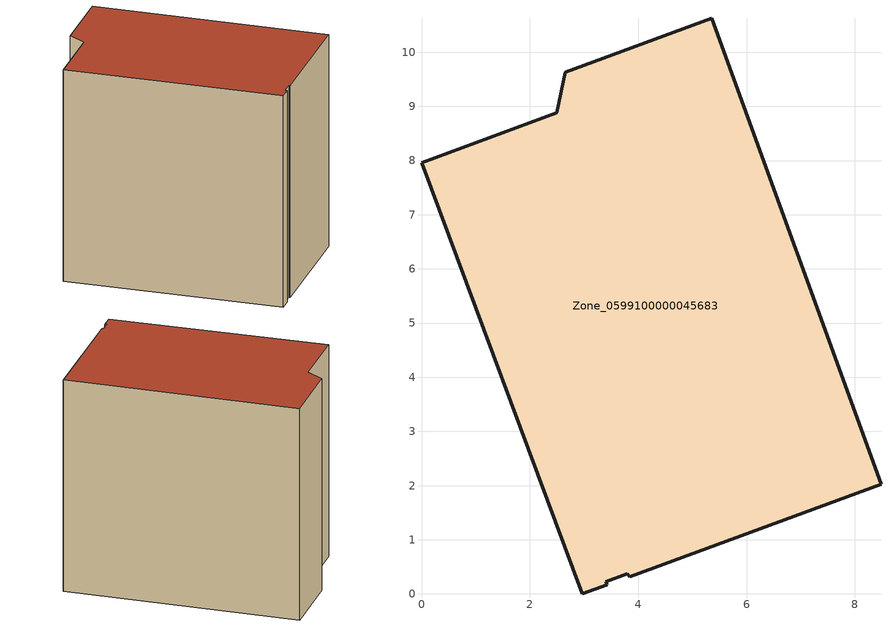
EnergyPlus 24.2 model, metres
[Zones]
Zone_0599100000045683
 floor ground (C_G): 2.97,0 0,7.96 2.5,8.88 2.65,9.63 5.36,10.63 8.48,2.02 3.84,0.32 3.8,0.38 3.4,0.23 3.43,0.17 z0
 wall outside (C_F): 8.48,2.02 5.36,10.63 2.65,9.63 2.5,8.88 0,7.96 2.97,0 3.43,0.17 3.4,0.23 3.8,0.38 3.84,0.32 8.48,2.02 z0:8.56
 roof outside (C_R): 2.97,0 3.43,0.17 3.4,0.23 3.8,0.38 3.84,0.32 8.48,2.02 5.36,10.63 2.65,9.63 2.5,8.88 0,7.96 z8.56
[BUILDING]
Pand.0599100000045683: North Axis=0; Terrain=City; Loads Convergence Tolerance Value=0.04; Temperature Convergence Tolerance Value=0.4; Solar Distribution=FullExterior; Maximum Number of Warmup Days=25; Minimum Number of Warmup Days=1
[Site:Location]
Rotterdam.The.Hague.AP_ZH_NLD Design_Conditions: Latitude=51.96; Longitude=4.45; Time Zone=1; Elevation=-4.5
[SITE:GROUNDTEMPERATURE:BUILDINGSURFACE]
18, 18, 18, 18, 18, 18, 18, 18, 18, 18, 18, 18
[MATERIAL] Thermal Absorptance=0.9; Solar Absorptance=0.7; Visible Absorptance=0.7
Name | Roughness | Thickness | Conductivity | Density | Specific Heat
G.TI.1946-1964 | MediumSmooth | 0.15 | 1 | 540 | 1210
F.TI.1946-1964 | Rough | 0.3 | 0.857143 | 1920 | 840
R.TI.1946-1964 | MediumRough | 0.2 | 0.277778 | 1500 | 1000
[CONSTRUCTION]
C_G: G.TI.1946-1964
C_F: F.TI.1946-1964
C_R: R.TI.1946-1964
[ZONE]
Zone_0599100000045683: Type=1; Multiplier=1; Ceiling Height=Autocalculate; Volume=Autocalculate; Floor Area=autocalculate; Part of Total Floor Area=Yes
[ZONEINFILTRATION:DESIGNFLOWRATE]
Infil_Zone_0599100000045683: Zone or ZoneList or Space or SpaceList=Zone_0599100000045683; Schedule=AlwaysOn; Design Flow Rate Calculation Method=Flow/Area; Flow Rate per Floor Area=0.003; Constant Term Coefficient=1; Temperature Term Coefficient=0; Velocity Term Coefficient=0; Velocity Squared Term Coefficient=0
[HVACTEMPLATE:ZONE:IDEALLOADSAIRSYSTEM]
Zone_0599100000045683: Maximum Heating Supply Air Temperature=50; Minimum Cooling Supply Air Temperature=13; Maximum Heating Supply Air Humidity Ratio=0.0156; Minimum Cooling Supply Air Humidity Ratio=0.0077; Heating Limit=NoLimit; Cooling Limit=NoLimit; Dehumidification Control Type=ConstantSensibleHeatRatio; Cooling Sensible Heat Ratio=0.7; Dehumidification Setpoint=60; Humidification Control Type=None; Humidification Setpoint=30; Outdoor Air Method=None; Outdoor Air Flow Rate per Person=0.00944; Outdoor Air Flow Rate per Zone Floor Area=0; Outdoor Air Flow Rate per Zone=0; Demand Controlled Ventilation Type=None; Outdoor Air Economizer Type=NoEconomizer; Heat Recovery Type=None; Sensible Heat Recovery Effectiveness=0.7; Latent Heat Recovery Effectiveness=0.65
[ZONECONTROL:THERMOSTAT]
ThermostatControl_Zone_0599100000045683: Zone or ZoneList=Zone_0599100000045683; Control Type Schedule=DualSetpointControlType; Control 1=Thermostat_Zone_0599100000045683; Temperature Difference Between Cutout And Setpoint=0
[THERMOSTATSETPOINT:DUALSETPOINT]
Thermostat_Zone_0599100000045683: Heating Setpoint Temperature Schedule=HeatingSetpoint_Zone_0599100000045683; Cooling Setpoint Temperature Schedule=CoolingSetpoint_Zone_0599100000045683
[SCHEDULE:COMPACT]
HeatingSetpoint_Zone_0599100000045683: Through: 12/31, For: AllDays, Until: 24:00, 21
CoolingSetpoint_Zone_0599100000045683: Through: 12/31, For: AllDays, Until: 24:00, 24
DualSetpointControlType: Through: 12/31, For: AllDays, Until: 24:00, 4
AlwaysOn: Through: 12/31, For: AllDays, Until: 24:00, 1
